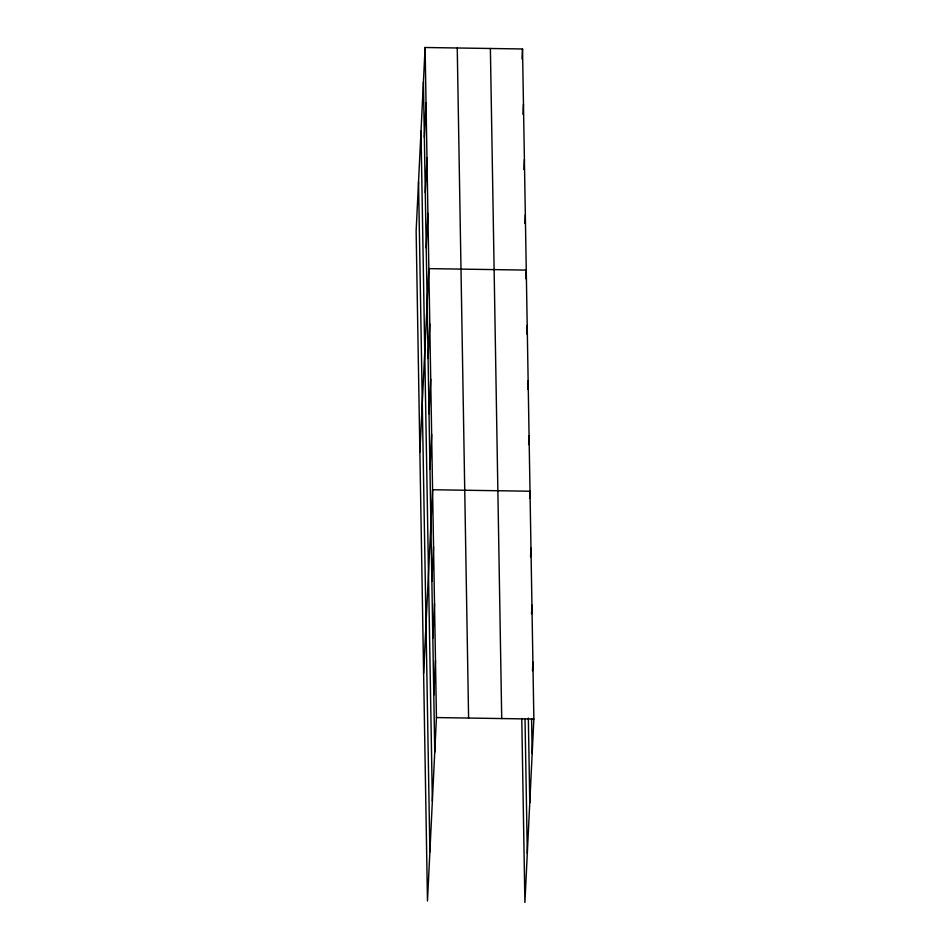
<?xml version="1.0" encoding="UTF-8"?>
<svg xmlns="http://www.w3.org/2000/svg" width="950" height="950" viewBox="0 0 950 950"><rect width="100%" height="100%" fill="white"/><g stroke="black" fill="none" stroke-linecap="round" stroke-linejoin="round"><path stroke-width="1.43" d="M425.101 47.5L416.136 230.957L427.476 901.028L436.442 717.571L425.101 47.5L522.524 48.973L533.864 719.043L524.899 902.5L521.776 718.485M424.353 137.346L426.039 102.778M425.279 192.624L426.978 158.056M426.218 247.902L427.916 213.346M419.876 452.081L428.842 268.624L526.264 270.097L525.849 278.742M428.094 358.471L429.78 323.902M429.032 413.749L430.718 379.181M429.97 469.027L431.656 434.471M423.617 673.206L432.594 489.749L530.017 491.221L529.661 498.418M431.87 581.269L433.556 546.701M432.832 638.222L434.518 603.654M433.794 695.174L435.48 660.618M522.037 59.054L522.524 48.973M522.963 114.332L523.462 104.251M523.901 169.623L524.4 159.541M524.911 223.464L525.338 214.819M526.787 334.02L527.202 325.375M527.713 389.298L528.141 380.665M528.651 444.576L529.079 435.943M530.551 556.819L530.979 548.174M531.513 613.771L531.941 605.138M532.487 670.736L532.903 662.091M436.442 717.571L533.864 719.043M531.584 718.556L532.178 753.611M528.342 718.034L529.779 802.738M525.029 719.008L527.298 853.361M490.378 48.486L501.719 718.556M457.247 47.987L468.599 718.057M423.415 82.068L434.756 752.139M421.004 131.195L432.357 801.266M418.534 181.818L429.875 851.889"/></g></svg>
